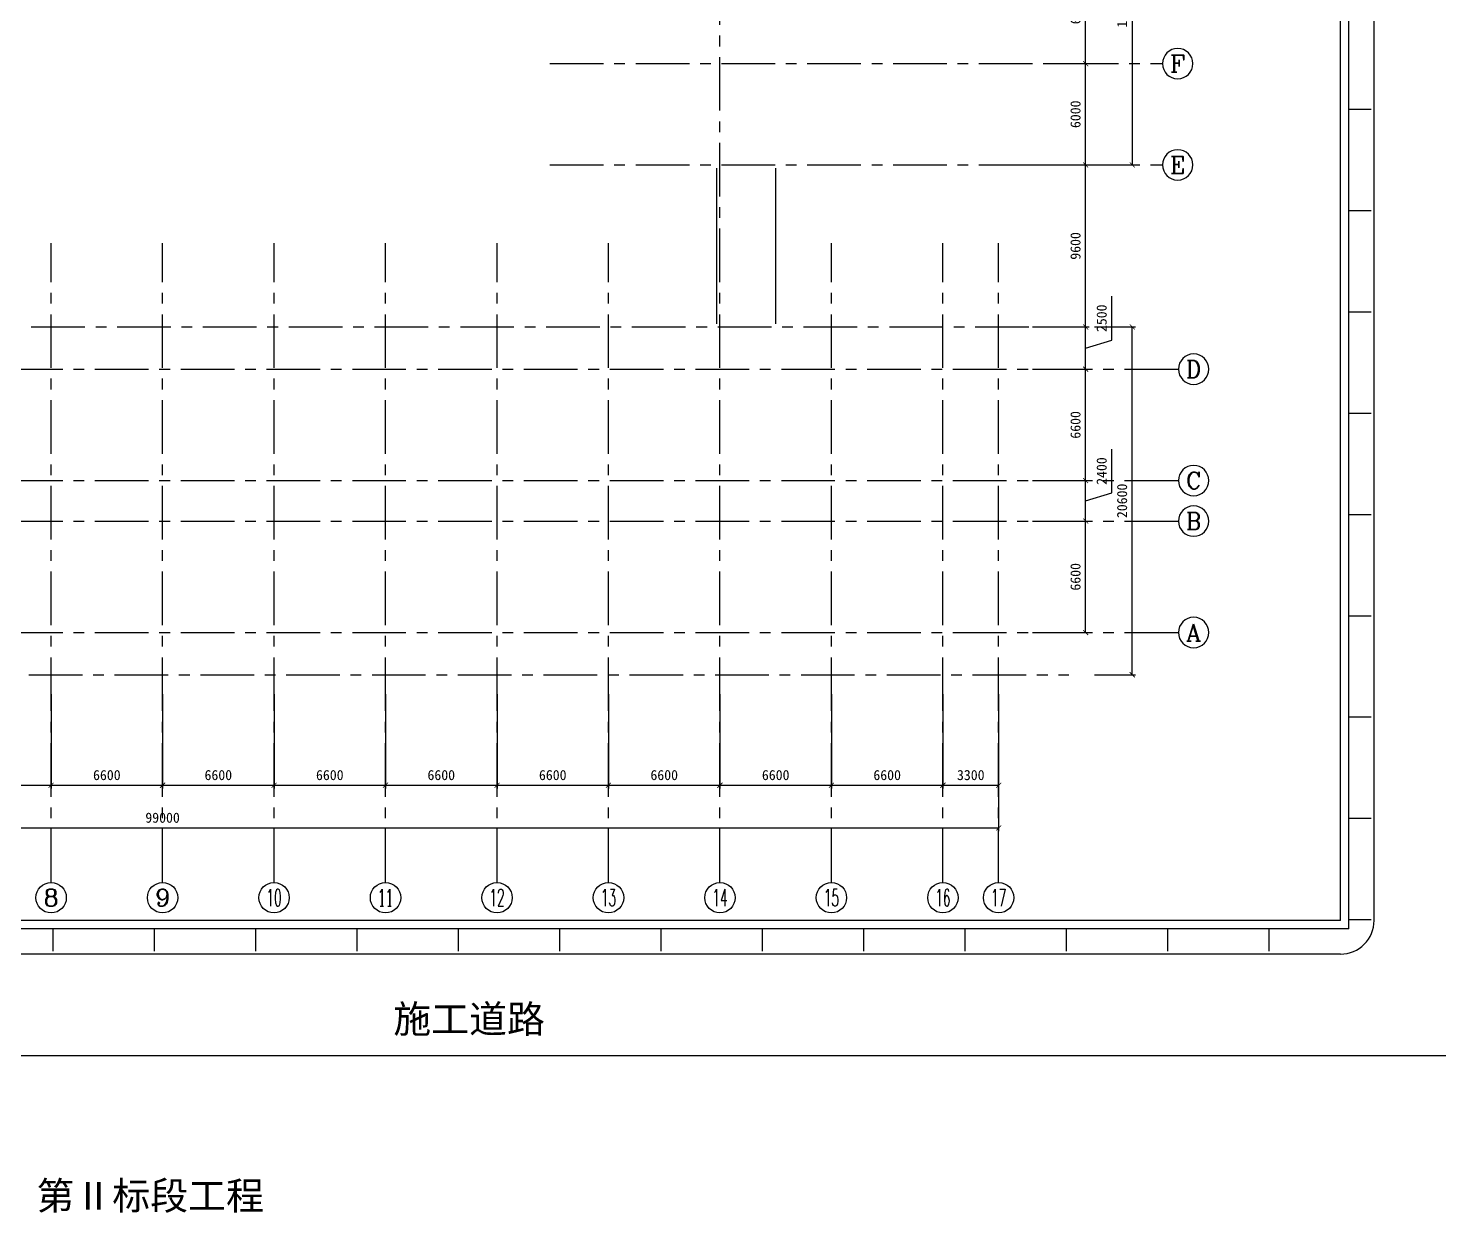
# Model space of a CAD drawing. Extents: x -738708 to 1376724, y 0 to 1572010.
# Drawn here: x 528374 to 611889, y 1425686 to 1495858 of the extents above; entities that cross this region are included whole.
import ezdxf
from ezdxf.enums import TextEntityAlignment as Align

# ---------------------------------------------------------------- set-up
doc = ezdxf.new("R2010")
doc.units = 0
doc.linetypes.add('CENTER', pattern=[50.8, 31.75, -6.35, 6.35, -6.35])
doc.layers.get('0').update_dxf_attribs({"linetype": 'CONTINUOUS'})
doc.layers.get('DEFPOINTS').update_dxf_attribs({"linetype": 'CONTINUOUS'})
for name, color, linetype in [('AXIS', 7, 'CONTINUOUS'), ('围墙', 7, 'CONTINUOUS'), ('墙基线', 7, 'CONTINUOUS'), ('标注', 7, 'CONTINUOUS'), ('轴线', 1, 'CENTER'), ('轴线号', 7, 'CONTINUOUS'), ('道路', 8, 'CONTINUOUS')]:
    doc.layers.add(name, color=color, linetype=linetype)
doc.styles.add('COMPLEX', font='COMPLEX')
doc.styles.add('文字', font='SimSun.ttf')
doc.dimstyles.new('ISO-25', dxfattribs={"dimtxt": 600, "dimasz": 300, "dimexe": 200, "dimexo": 2000, "dimgap": 300, "dimtad": 1, "dimdec": 0, "dimtxsty": 'STANDARD', "dimblk": 'ARCHTICK', "dimcen": 2.5, "dimazin": 3, "dimtfac": 1, "dimtdec": 0, "dimtmove": 0, "dimatfit": 3})

# ---------------------------------------------------------------- blocks, each defined once
blk = doc.blocks.new('_ARCHTICK')
at = {"color": 0, "linetype": 'BYBLOCK', "const_width": 0.15}
blk.add_lwpolyline([(-0.5, -0.5), (0.5, 0.5)], dxfattribs=at)
blk = doc.blocks.new('*D331')
at = {"layer": 'DEFPOINTS', "color": 0}
for p in [(523130, 1458408), (529730, 1458408), (529730, 1451014)]:
    blk.add_point(p, dxfattribs=at)
at = {"layer": '标注', "color": 0}
for p, q in [((523130, 1456408), (523130, 1450814)), ((529730, 1456408), (529730, 1450814)), ((523130, 1451014), (529730, 1451014))]:
    blk.add_line(p, q, dxfattribs=at)
at = {"layer": '标注', "color": 0, "xscale": 300, "yscale": 300, "zscale": 300, "rotation": 180}
blk.add_blockref('_ARCHTICK', (523130, 1451014), dxfattribs=at)
at = {"layer": '标注', "color": 0, "xscale": 300, "yscale": 300, "zscale": 300}
blk.add_blockref('_ARCHTICK', (529730, 1451014), dxfattribs=at)
at = {"layer": '标注', "color": 0, "insert": (526430, 1451614), "char_height": 600, "attachment_point": 5}
blk.add_mtext('6600', dxfattribs=at)
blk = doc.blocks.new('*D332')
at = {"layer": 'DEFPOINTS', "color": 0}
for p in [(529730, 1458408), (536330, 1458408), (536330, 1451014)]:
    blk.add_point(p, dxfattribs=at)
at = {"layer": '标注', "color": 0}
for p, q in [((529730, 1456408), (529730, 1450814)), ((536330, 1456408), (536330, 1450814)), ((529730, 1451014), (536330, 1451014))]:
    blk.add_line(p, q, dxfattribs=at)
at = {"layer": '标注', "color": 0, "xscale": 300, "yscale": 300, "zscale": 300, "rotation": 180}
blk.add_blockref('_ARCHTICK', (529730, 1451014), dxfattribs=at)
at = {"layer": '标注', "color": 0, "xscale": 300, "yscale": 300, "zscale": 300}
blk.add_blockref('_ARCHTICK', (536330, 1451014), dxfattribs=at)
at = {"layer": '标注', "color": 0, "insert": (533030, 1451614), "char_height": 600, "attachment_point": 5}
blk.add_mtext('6600', dxfattribs=at)
blk = doc.blocks.new('*D333')
at = {"layer": 'DEFPOINTS', "color": 0}
for p in [(536330, 1458408), (542930, 1458408), (542930, 1451014)]:
    blk.add_point(p, dxfattribs=at)
at = {"layer": '标注', "color": 0}
for p, q in [((536330, 1456408), (536330, 1450814)), ((542930, 1456408), (542930, 1450814)), ((536330, 1451014), (542930, 1451014))]:
    blk.add_line(p, q, dxfattribs=at)
at = {"layer": '标注', "color": 0, "xscale": 300, "yscale": 300, "zscale": 300, "rotation": 180}
blk.add_blockref('_ARCHTICK', (536330, 1451014), dxfattribs=at)
at = {"layer": '标注', "color": 0, "xscale": 300, "yscale": 300, "zscale": 300}
blk.add_blockref('_ARCHTICK', (542930, 1451014), dxfattribs=at)
at = {"layer": '标注', "color": 0, "insert": (539630, 1451614), "char_height": 600, "attachment_point": 5}
blk.add_mtext('6600', dxfattribs=at)
blk = doc.blocks.new('*D334')
at = {"layer": 'DEFPOINTS', "color": 0}
for p in [(542930, 1458408), (549530, 1458408), (549530, 1451014)]:
    blk.add_point(p, dxfattribs=at)
at = {"layer": '标注', "color": 0}
for p, q in [((542930, 1456408), (542930, 1450814)), ((549530, 1456408), (549530, 1450814)), ((542930, 1451014), (549530, 1451014))]:
    blk.add_line(p, q, dxfattribs=at)
at = {"layer": '标注', "color": 0, "xscale": 300, "yscale": 300, "zscale": 300, "rotation": 180}
blk.add_blockref('_ARCHTICK', (542930, 1451014), dxfattribs=at)
at = {"layer": '标注', "color": 0, "xscale": 300, "yscale": 300, "zscale": 300}
blk.add_blockref('_ARCHTICK', (549530, 1451014), dxfattribs=at)
at = {"layer": '标注', "color": 0, "insert": (546230, 1451614), "char_height": 600, "attachment_point": 5}
blk.add_mtext('6600', dxfattribs=at)
blk = doc.blocks.new('*D335')
at = {"layer": 'DEFPOINTS', "color": 0}
for p in [(549530, 1458408), (556130, 1458408), (556130, 1451014)]:
    blk.add_point(p, dxfattribs=at)
at = {"layer": '标注', "color": 0}
for p, q in [((549530, 1456408), (549530, 1450814)), ((556130, 1456408), (556130, 1450814)), ((549530, 1451014), (556130, 1451014))]:
    blk.add_line(p, q, dxfattribs=at)
at = {"layer": '标注', "color": 0, "xscale": 300, "yscale": 300, "zscale": 300, "rotation": 180}
blk.add_blockref('_ARCHTICK', (549530, 1451014), dxfattribs=at)
at = {"layer": '标注', "color": 0, "xscale": 300, "yscale": 300, "zscale": 300}
blk.add_blockref('_ARCHTICK', (556130, 1451014), dxfattribs=at)
at = {"layer": '标注', "color": 0, "insert": (552830, 1451614), "char_height": 600, "attachment_point": 5}
blk.add_mtext('6600', dxfattribs=at)
blk = doc.blocks.new('*D336')
at = {"layer": 'DEFPOINTS', "color": 0}
for p in [(556130, 1458408), (562730, 1458408), (562730, 1451014)]:
    blk.add_point(p, dxfattribs=at)
at = {"layer": '标注', "color": 0}
for p, q in [((556130, 1456408), (556130, 1450814)), ((562730, 1456408), (562730, 1450814)), ((556130, 1451014), (562730, 1451014))]:
    blk.add_line(p, q, dxfattribs=at)
at = {"layer": '标注', "color": 0, "xscale": 300, "yscale": 300, "zscale": 300, "rotation": 180}
blk.add_blockref('_ARCHTICK', (556130, 1451014), dxfattribs=at)
at = {"layer": '标注', "color": 0, "xscale": 300, "yscale": 300, "zscale": 300}
blk.add_blockref('_ARCHTICK', (562730, 1451014), dxfattribs=at)
at = {"layer": '标注', "color": 0, "insert": (559430, 1451614), "char_height": 600, "attachment_point": 5}
blk.add_mtext('6600', dxfattribs=at)
blk = doc.blocks.new('*D337')
at = {"layer": 'DEFPOINTS', "color": 0}
for p in [(562730, 1458408), (569330, 1458408), (569330, 1451014)]:
    blk.add_point(p, dxfattribs=at)
at = {"layer": '标注', "color": 0}
for p, q in [((562730, 1456408), (562730, 1450814)), ((569330, 1456408), (569330, 1450814)), ((562730, 1451014), (569330, 1451014))]:
    blk.add_line(p, q, dxfattribs=at)
at = {"layer": '标注', "color": 0, "xscale": 300, "yscale": 300, "zscale": 300, "rotation": 180}
blk.add_blockref('_ARCHTICK', (562730, 1451014), dxfattribs=at)
at = {"layer": '标注', "color": 0, "xscale": 300, "yscale": 300, "zscale": 300}
blk.add_blockref('_ARCHTICK', (569330, 1451014), dxfattribs=at)
at = {"layer": '标注', "color": 0, "insert": (566030, 1451614), "char_height": 600, "attachment_point": 5}
blk.add_mtext('6600', dxfattribs=at)
blk = doc.blocks.new('*D338')
at = {"layer": 'DEFPOINTS', "color": 0}
for p in [(569330, 1458408), (575930, 1458408), (575930, 1451014)]:
    blk.add_point(p, dxfattribs=at)
at = {"layer": '标注', "color": 0}
for p, q in [((569330, 1456408), (569330, 1450814)), ((575930, 1456408), (575930, 1450814)), ((569330, 1451014), (575930, 1451014))]:
    blk.add_line(p, q, dxfattribs=at)
at = {"layer": '标注', "color": 0, "xscale": 300, "yscale": 300, "zscale": 300, "rotation": 180}
blk.add_blockref('_ARCHTICK', (569330, 1451014), dxfattribs=at)
at = {"layer": '标注', "color": 0, "xscale": 300, "yscale": 300, "zscale": 300}
blk.add_blockref('_ARCHTICK', (575930, 1451014), dxfattribs=at)
at = {"layer": '标注', "color": 0, "insert": (572630, 1451614), "char_height": 600, "attachment_point": 5}
blk.add_mtext('6600', dxfattribs=at)
blk = doc.blocks.new('*D339')
at = {"layer": 'DEFPOINTS', "color": 0}
for p in [(575930, 1458408), (582530, 1458408), (582530, 1451014)]:
    blk.add_point(p, dxfattribs=at)
at = {"layer": '标注', "color": 0}
for p, q in [((575930, 1456408), (575930, 1450814)), ((582530, 1456408), (582530, 1450814)), ((575930, 1451014), (582530, 1451014))]:
    blk.add_line(p, q, dxfattribs=at)
at = {"layer": '标注', "color": 0, "xscale": 300, "yscale": 300, "zscale": 300, "rotation": 180}
blk.add_blockref('_ARCHTICK', (575930, 1451014), dxfattribs=at)
at = {"layer": '标注', "color": 0, "xscale": 300, "yscale": 300, "zscale": 300}
blk.add_blockref('_ARCHTICK', (582530, 1451014), dxfattribs=at)
at = {"layer": '标注', "color": 0, "insert": (579230, 1451614), "char_height": 600, "attachment_point": 5}
blk.add_mtext('6600', dxfattribs=at)
blk = doc.blocks.new('*D340')
at = {"layer": 'DEFPOINTS', "color": 0}
for p in [(582530, 1458408), (585830, 1458408), (585830, 1451014)]:
    blk.add_point(p, dxfattribs=at)
at = {"layer": '标注', "color": 0}
for p, q in [((582530, 1456408), (582530, 1450814)), ((585830, 1456408), (585830, 1450814)), ((582530, 1451014), (585830, 1451014))]:
    blk.add_line(p, q, dxfattribs=at)
at = {"layer": '标注', "color": 0, "xscale": 300, "yscale": 300, "zscale": 300, "rotation": 180}
blk.add_blockref('_ARCHTICK', (582530, 1451014), dxfattribs=at)
at = {"layer": '标注', "color": 0, "xscale": 300, "yscale": 300, "zscale": 300}
blk.add_blockref('_ARCHTICK', (585830, 1451014), dxfattribs=at)
at = {"layer": '标注', "color": 0, "insert": (584180, 1451614), "char_height": 600, "attachment_point": 5}
blk.add_mtext('3300', dxfattribs=at)
blk = doc.blocks.new('*D341')
at = {"layer": 'DEFPOINTS', "color": 0}
for p in [(585830, 1475660), (590981, 1475660), (585830, 1469060)]:
    blk.add_point(p, dxfattribs=at)
at = {"layer": '标注', "color": 0}
for p, q in [((587830, 1475660), (591181, 1475660)), ((590981, 1469060), (590981, 1475660)), ((587830, 1469060), (591181, 1469060))]:
    blk.add_line(p, q, dxfattribs=at)
at = {"layer": '标注', "color": 0, "xscale": 300, "yscale": 300, "zscale": 300}
for p, rotation in [((590981, 1475660), 90), ((590981, 1469060), 270)]:
    blk.add_blockref('_ARCHTICK', p, dxfattribs=dict(at, rotation=rotation))
at = {"layer": '标注', "color": 0, "insert": (590381, 1472360), "char_height": 600, "attachment_point": 5, "rotation": 90}
blk.add_mtext('6600', dxfattribs=at)
blk = doc.blocks.new('*D342')
at = {"layer": 'DEFPOINTS', "color": 0}
for p in [(585830, 1469060), (590981, 1469060), (585830, 1466660)]:
    blk.add_point(p, dxfattribs=at)
at = {"layer": '标注', "color": 0}
for p, q in [((592531, 1468325), (592531, 1470925)), ((587830, 1469060), (591181, 1469060)), ((590981, 1466660), (590981, 1469060)), ((590981, 1467860), (592531, 1468325)), ((587830, 1466660), (591181, 1466660))]:
    blk.add_line(p, q, dxfattribs=at)
at = {"layer": '标注', "color": 0, "xscale": 300, "yscale": 300, "zscale": 300}
for p, rotation in [((590981, 1469060), 90), ((590981, 1466660), 270)]:
    blk.add_blockref('_ARCHTICK', p, dxfattribs=dict(at, rotation=rotation))
at = {"layer": '标注', "color": 0, "insert": (591931, 1469625), "char_height": 600, "attachment_point": 5, "rotation": 90}
blk.add_mtext('2400', dxfattribs=at)
blk = doc.blocks.new('*D343')
at = {"layer": 'DEFPOINTS', "color": 0}
for p in [(585830, 1478160), (590981, 1478160), (585830, 1475660)]:
    blk.add_point(p, dxfattribs=at)
at = {"layer": '标注', "color": 0}
for p, q in [((592531, 1477375), (592531, 1479975)), ((587830, 1478160), (591181, 1478160)), ((590981, 1475660), (590981, 1478160)), ((590981, 1476910), (592531, 1477375)), ((587830, 1475660), (591181, 1475660))]:
    blk.add_line(p, q, dxfattribs=at)
at = {"layer": '标注', "color": 0, "xscale": 300, "yscale": 300, "zscale": 300}
for p, rotation in [((590981, 1478160), 90), ((590981, 1475660), 270)]:
    blk.add_blockref('_ARCHTICK', p, dxfattribs=dict(at, rotation=rotation))
at = {"layer": '标注', "color": 0, "insert": (591931, 1478675), "char_height": 600, "attachment_point": 5, "rotation": 90}
blk.add_mtext('2500', dxfattribs=at)
blk = doc.blocks.new('*D421')
at = {"layer": 'DEFPOINTS', "color": 0}
for p in [(590981, 1493760), (591131, 1493760), (590981, 1487760)]:
    blk.add_point(p, dxfattribs=at)
at = {"layer": '标注', "color": 0}
for p, q in [((589131, 1493760), (590781, 1493760)), ((590981, 1487760), (590981, 1493760)), ((588981, 1487760), (590781, 1487760))]:
    blk.add_line(p, q, dxfattribs=at)
at = {"layer": '标注', "color": 0, "xscale": 300, "yscale": 300, "zscale": 300}
for p, rotation in [((590981, 1493760), 90), ((590981, 1487760), 270)]:
    blk.add_blockref('_ARCHTICK', p, dxfattribs=dict(at, rotation=rotation))
at = {"layer": '标注', "color": 0, "insert": (590381, 1490760), "char_height": 600, "attachment_point": 5, "rotation": 90}
blk.add_mtext('6000', dxfattribs=at)
blk = doc.blocks.new('*D422')
at = {"layer": 'DEFPOINTS', "color": 0}
for p in [(590981, 1500060), (590981, 1500060), (590981, 1493760)]:
    blk.add_point(p, dxfattribs=at)
at = {"layer": '标注', "color": 0}
for p, q in [((588981, 1500060), (590781, 1500060)), ((590981, 1493760), (590981, 1500060)), ((588981, 1493760), (590781, 1493760))]:
    blk.add_line(p, q, dxfattribs=at)
at = {"layer": '标注', "color": 0, "xscale": 300, "yscale": 300, "zscale": 300}
for p, rotation in [((590981, 1500060), 90), ((590981, 1493760), 270)]:
    blk.add_blockref('_ARCHTICK', p, dxfattribs=dict(at, rotation=rotation))
at = {"layer": '标注', "color": 0, "insert": (590381, 1496910), "char_height": 600, "attachment_point": 5, "rotation": 90}
blk.add_mtext('6300', dxfattribs=at)
blk = doc.blocks.new('*D401')
at = {"layer": 'DEFPOINTS', "color": 0}
for p in [(486830, 1453408), (585830, 1453408), (585830, 1448487)]:
    blk.add_point(p, dxfattribs=at)
at = {"layer": '标注', "color": 0}
for p, q in [((486830, 1451408), (486830, 1448287)), ((585830, 1451408), (585830, 1448287)), ((486830, 1448487), (585830, 1448487))]:
    blk.add_line(p, q, dxfattribs=at)
at = {"layer": '标注', "color": 0, "xscale": 300, "yscale": 300, "zscale": 300, "rotation": 180}
blk.add_blockref('_ARCHTICK', (486830, 1448487), dxfattribs=at)
at = {"layer": '标注', "color": 0, "xscale": 300, "yscale": 300, "zscale": 300}
blk.add_blockref('_ARCHTICK', (585830, 1448487), dxfattribs=at)
at = {"layer": '标注', "color": 0, "insert": (536330, 1449087), "char_height": 600, "attachment_point": 5}
blk.add_mtext('99000', dxfattribs=at)
blk = doc.blocks.new('_AXISO')
blk.add_circle((0, 0), 0.5)
at = {"layer": '轴线号', "style": 'COMPLEX', "width": 1.041667}
blk.add_attdef('A', text='', height=0.56, dxfattribs=at).set_placement((-0.25, -0.28), (0.25, -0.28), align=Align.FIT)
blk = doc.blocks.new('*D417')
at = {"layer": 'DEFPOINTS', "color": 0}
for p in [(589505, 1478160), (593740, 1478160), (589505, 1457560)]:
    blk.add_point(p, dxfattribs=at)
at = {"layer": '标注', "color": 0}
for p, q in [((591505, 1478160), (593940, 1478160)), ((593740, 1457560), (593740, 1478160)), ((591505, 1457560), (593940, 1457560))]:
    blk.add_line(p, q, dxfattribs=at)
at = {"layer": '标注', "color": 0, "xscale": 300, "yscale": 300, "zscale": 300}
for p, rotation in [((593740, 1478160), 90), ((593740, 1457560), 270)]:
    blk.add_blockref('_ARCHTICK', p, dxfattribs=dict(at, rotation=rotation))
at = {"layer": '标注', "color": 0, "insert": (593140, 1467860), "char_height": 600, "attachment_point": 5, "rotation": 90}
blk.add_mtext('20600', dxfattribs=at)
blk = doc.blocks.new('*D416')
at = {"layer": 'DEFPOINTS', "color": 0}
for p in [(585830, 1466660), (590981, 1466660), (585830, 1460060)]:
    blk.add_point(p, dxfattribs=at)
at = {"layer": '标注', "color": 0}
for p, q in [((587830, 1466660), (591181, 1466660)), ((590981, 1460060), (590981, 1466660)), ((587830, 1460060), (591181, 1460060))]:
    blk.add_line(p, q, dxfattribs=at)
at = {"layer": '标注', "color": 0, "xscale": 300, "yscale": 300, "zscale": 300}
for p, rotation in [((590981, 1466660), 90), ((590981, 1460060), 270)]:
    blk.add_blockref('_ARCHTICK', p, dxfattribs=dict(at, rotation=rotation))
at = {"layer": '标注', "color": 0, "insert": (590381, 1463360), "char_height": 600, "attachment_point": 5, "rotation": 90}
blk.add_mtext('6600', dxfattribs=at)
blk = doc.blocks.new('*D448')
at = {"layer": 'DEFPOINTS', "color": 0}
for p in [(585830, 1487760), (590981, 1487760), (585830, 1478160)]:
    blk.add_point(p, dxfattribs=at)
at = {"layer": '标注', "color": 0}
for p, q in [((587830, 1487760), (591181, 1487760)), ((590981, 1478160), (590981, 1487760)), ((587830, 1478160), (591181, 1478160))]:
    blk.add_line(p, q, dxfattribs=at)
at = {"layer": '标注', "color": 0, "xscale": 300, "yscale": 300, "zscale": 300}
for p, rotation in [((590981, 1487760), 90), ((590981, 1478160), 270)]:
    blk.add_blockref('_ARCHTICK', p, dxfattribs=dict(at, rotation=rotation))
at = {"layer": '标注', "color": 0, "insert": (590381, 1482960), "char_height": 600, "attachment_point": 5, "rotation": 90}
blk.add_mtext('9600', dxfattribs=at)
blk = doc.blocks.new('*D450')
at = {"layer": 'DEFPOINTS', "color": 0}
for p in [(588981, 1506060), (588981, 1487760), (593740, 1487760)]:
    blk.add_point(p, dxfattribs=at)
at = {"layer": '标注', "color": 0}
for p, q in [((590981, 1506060), (593940, 1506060)), ((593740, 1506060), (593740, 1487760)), ((590981, 1487760), (593940, 1487760))]:
    blk.add_line(p, q, dxfattribs=at)
at = {"layer": '标注', "color": 0, "xscale": 300, "yscale": 300, "zscale": 300}
for p, rotation in [((593740, 1506060), 90), ((593740, 1487760), 270)]:
    blk.add_blockref('_ARCHTICK', p, dxfattribs=dict(at, rotation=rotation))
at = {"layer": '标注', "color": 0, "insert": (593140, 1496910), "char_height": 600, "attachment_point": 5, "rotation": 90}
blk.add_mtext('18300', dxfattribs=at)

msp = doc.modelspace()

# ---------------------------------------------------------------- linework, layer by layer
at = {"layer": '围墙'}
for p, q in [((606061.1, 1443010.4), (606061.1, 1562693.5)), ((606561.1, 1442510.4), (606561.1, 1563201.5)), ((606561.1, 1491056.5), (607881.9, 1491056.5)), ((606561.1, 1485056.5), (607881.9, 1485056.5)), ((606561.1, 1479056.5), (607881.9, 1479056.5)), ((606561.1, 1473056.5), (607881.9, 1473056.5)), ((606561.1, 1467056.5), (607881.9, 1467056.5)), ((606561.1, 1461056.5), (607881.9, 1461056.5)), ((606561.1, 1461056.5), (607881.9, 1461056.5)), ((606561.1, 1455056.5), (607881.9, 1455056.5)), ((606561.1, 1455056.5), (607881.9, 1455056.5)), ((606561.1, 1449056.5), (607881.9, 1449056.5)), ((606561.1, 1449056.5), (607881.9, 1449056.5)), ((606561.1, 1442510.4), (474145.1, 1442510.4)), ((606061.1, 1443010.4), (474645.1, 1443010.4)), ((529853.5, 1441189.7), (529853.5, 1442510.4)), ((535853.5, 1441189.7), (535853.5, 1442510.4)), ((541853.5, 1441189.7), (541853.5, 1442510.4)), ((547853.5, 1441189.7), (547853.5, 1442510.4)), ((553853.5, 1441189.7), (553853.5, 1442510.4)), ((559853.5, 1441189.7), (559853.5, 1442510.4)), ((565853.5, 1441189.7), (565853.5, 1442510.4)), ((571853.5, 1441189.7), (571853.5, 1442510.4)), ((577853.5, 1441189.7), (577853.5, 1442510.4)), ((583853.5, 1441189.7), (583853.5, 1442510.4)), ((589853.5, 1441189.7), (589853.5, 1442510.4)), ((595853.5, 1441189.7), (595853.5, 1442510.4)), ((601853.5, 1441189.7), (601853.5, 1442510.4)), ((606561.1, 1443056.5), (607881.9, 1443056.5)), ((606561.1, 1443056.5), (607881.9, 1443056.5))]:
    msp.add_line(p, q, dxfattribs=at)
at = {"layer": '墙基线'}
for p, q in [((569145.1, 1478345.4), (569145.1, 1487575.4)), ((572630.1, 1478345.4), (572630.1, 1487575.4))]:
    msp.add_line(p, q, dxfattribs=at)
at = {"layer": '轴线', "ltscale": 100}
for p, q in [((569330.1, 1445253.4), (569330.1, 1548471.6)), ((559262.4, 1493760.4), (595530.9, 1493760.4)), ((559262.4, 1487760.4), (595530.9, 1487760.4)), ((529730.1, 1445253.4), (529730.1, 1483124)), ((536330.1, 1445253.4), (536330.1, 1483124)), ((542930.1, 1445253.4), (542930.1, 1483124)), ((549530.1, 1445253.4), (549530.1, 1483124)), ((556130.1, 1445253.4), (556130.1, 1483124)), ((562730.1, 1445253.4), (562730.1, 1483124)), ((575930.1, 1445253.4), (575930.1, 1483124)), ((582530.1, 1445253.4), (582530.1, 1483124)), ((585830.1, 1445253.4), (585830.1, 1483124)), ((482839, 1478160.4), (589928.2, 1478160.4)), ((476444.6, 1475660.4), (596472.7, 1475660.4)), ((476444.6, 1469060.4), (596472.7, 1469060.4)), ((476444.6, 1466660.4), (596472.7, 1466660.4)), ((476444.6, 1460060.4), (596472.7, 1460060.4)), ((482689.7, 1457560.4), (589995, 1457560.4))]:
    msp.add_line(p, q, dxfattribs=at)
at = {"layer": '道路'}
for p, q in [((608061.1, 1443010.4), (608061.1, 1563773.3)), ((606061.1, 1441010.4), (474645.1, 1441010.4)), ((475645.1, 1435010.4), (676025.6, 1435010.4))]:
    msp.add_line(p, q, dxfattribs=at)
msp.add_arc((606061.1, 1443010.4), 2000, 270, 360, dxfattribs=at)

# ---------------------------------------------------------------- block references
at = {"layer": 'AXIS'}
ref = msp.add_blockref('_AXISO', (596430.9, 1493760.4), dxfattribs=dict(at, xscale=-1800, yscale=1800, zscale=1800))
ref.add_attrib('A', 'F', dxfattribs={"layer": '轴线号', "height": 1008, "style": 'COMPLEX', "width": 1.171875}).set_placement((595980.9, 1493256.4), (596880.9, 1493256.4), align=Align.FIT)
ref = msp.add_blockref('_AXISO', (596430.9, 1487760.4), dxfattribs=dict(at, xscale=-1800, yscale=1800, zscale=1800))
ref.add_attrib('A', 'E', dxfattribs={"layer": '轴线号', "height": 1008, "style": 'COMPLEX', "width": 1.171875}).set_placement((595980.9, 1487256.4), (596880.9, 1487256.4), align=Align.FIT)
ref = msp.add_blockref('_AXISO', (597372.7, 1475660.4), dxfattribs=dict(at, xscale=-1800, yscale=1800, zscale=1800))
ref.add_attrib('A', 'D', dxfattribs={"layer": '轴线号', "height": 1008, "style": 'COMPLEX', "width": 1.102941}).set_placement((596922.7, 1475156.4), (597822.7, 1475156.4), align=Align.FIT)
ref = msp.add_blockref('_AXISO', (597372.7, 1469060.4), dxfattribs=dict(at, xscale=-1800, yscale=1800, zscale=1800))
ref.add_attrib('A', 'C', dxfattribs={"layer": '轴线号', "height": 1008, "style": 'COMPLEX', "width": 1.25}).set_placement((596922.7, 1468556.4), (597822.7, 1468556.4), align=Align.FIT)
ref = msp.add_blockref('_AXISO', (597372.7, 1466660.4), dxfattribs=dict(at, xscale=-1800, yscale=1800, zscale=1800))
ref.add_attrib('A', 'B', dxfattribs={"layer": '轴线号', "height": 1008, "style": 'COMPLEX', "width": 1.102941}).set_placement((596922.7, 1466156.4), (597822.7, 1466156.4), align=Align.FIT)
ref = msp.add_blockref('_AXISO', (597372.7, 1460060.4), dxfattribs=dict(at, xscale=-1800, yscale=1800, zscale=1800))
ref.add_attrib('A', 'A', dxfattribs={"layer": '轴线号', "height": 1008, "style": 'COMPLEX', "width": 1.041667}).set_placement((596922.7, 1459556.4), (597822.7, 1459556.4), align=Align.FIT)
ref = msp.add_blockref('_AXISO', (529730.1, 1444353.4), dxfattribs=dict(at, xscale=1800, yscale=1800, zscale=1800))
ref.add_attrib('A', '8', dxfattribs={"layer": '轴线号', "height": 1008, "style": 'COMPLEX', "width": 1.339286}).set_placement((529280.1, 1443849.4), (530180.1, 1443849.4), align=Align.FIT)
ref = msp.add_blockref('_AXISO', (536330.1, 1444353.4), dxfattribs=dict(at, xscale=1800, yscale=1800, zscale=1800))
ref.add_attrib('A', '9', dxfattribs={"layer": '轴线号', "height": 1008, "style": 'COMPLEX', "width": 1.339286}).set_placement((535880.1, 1443849.4), (536780.1, 1443849.4), align=Align.FIT)
ref = msp.add_blockref('_AXISO', (542930.1, 1444353.4), dxfattribs=dict(at, xscale=1800, yscale=1800, zscale=1800))
ref.add_attrib('A', '10', dxfattribs={"layer": '轴线号', "height": 1008, "style": 'COMPLEX', "width": 0.646552}).set_placement((542480.1, 1443849.4), (543380.1, 1443849.4), align=Align.FIT)
ref = msp.add_blockref('_AXISO', (549530.1, 1444353.4), dxfattribs=dict(at, xscale=1800, yscale=1800, zscale=1800))
ref.add_attrib('A', '11', dxfattribs={"layer": '轴线号', "height": 1008, "style": 'COMPLEX', "width": 0.78125}).set_placement((549080.1, 1443849.4), (549980.1, 1443849.4), align=Align.FIT)
ref = msp.add_blockref('_AXISO', (556130.1, 1444353.4), dxfattribs=dict(at, xscale=1800, yscale=1800, zscale=1800))
ref.add_attrib('A', '12', dxfattribs={"layer": '轴线号', "height": 1008, "style": 'COMPLEX', "width": 0.646552}).set_placement((555680.1, 1443849.4), (556580.1, 1443849.4), align=Align.FIT)
ref = msp.add_blockref('_AXISO', (562730.1, 1444353.4), dxfattribs=dict(at, xscale=1800, yscale=1800, zscale=1800))
ref.add_attrib('A', '13', dxfattribs={"layer": '轴线号', "height": 1008, "style": 'COMPLEX', "width": 0.646552}).set_placement((562280.1, 1443849.4), (563180.1, 1443849.4), align=Align.FIT)
ref = msp.add_blockref('_AXISO', (569330.1, 1444353.4), dxfattribs=dict(at, xscale=1800, yscale=1800, zscale=1800))
ref.add_attrib('A', '14', dxfattribs={"layer": '轴线号', "height": 1008, "style": 'COMPLEX', "width": 0.604839}).set_placement((568880.1, 1443849.4), (569780.1, 1443849.4), align=Align.FIT)
ref = msp.add_blockref('_AXISO', (575930.1, 1444353.4), dxfattribs=dict(at, xscale=1800, yscale=1800, zscale=1800))
ref.add_attrib('A', '15', dxfattribs={"layer": '轴线号', "height": 1008, "style": 'COMPLEX', "width": 0.646552}).set_placement((575480.1, 1443849.4), (576380.1, 1443849.4), align=Align.FIT)
ref = msp.add_blockref('_AXISO', (582530.1, 1444353.4), dxfattribs=dict(at, xscale=1800, yscale=1800, zscale=1800))
ref.add_attrib('A', '16', dxfattribs={"layer": '轴线号', "height": 1008, "style": 'COMPLEX', "width": 0.646552}).set_placement((582080.1, 1443849.4), (582980.1, 1443849.4), align=Align.FIT)
ref = msp.add_blockref('_AXISO', (585830.1, 1444353.4), dxfattribs=dict(at, xscale=1800, yscale=1800, zscale=1800))
ref.add_attrib('A', '17', dxfattribs={"layer": '轴线号', "height": 1008, "style": 'COMPLEX', "width": 0.646552}).set_placement((585380.1, 1443849.4), (586280.1, 1443849.4), align=Align.FIT)

# ---------------------------------------------------------------- texts
at = {"linetype": 'CENTER', "style": '文字'}
for s, p in [('施工道路', (549988.4, 1436342.5)), ('第Ⅱ标段工程', (528862.8, 1425874.5))]:
    msp.add_text(s, height=1645.59, dxfattribs=at).set_placement(p)

# ---------------------------------------------------------------- dimensions: what is measured, and where the dimension line sits
at = {"layer": '标注'}
for base, p1, p2, picture, middle in [((593739.8, 1487760.4), (588980.7, 1506060.4), (588980.7, 1487760.4), '*D450', (593139.8, 1496910.4)), ((590980.7, 1487760.4), (585830.1, 1478160.4), (585830.1, 1487760.4), '*D448', (590380.7, 1482960.4)), ((593739.8, 1478160.4), (589505.4, 1457560.4), (589505.4, 1478160.4), '*D417', (593139.8, 1467860.4)), ((590980.7, 1466660.4), (585830.1, 1460060.4), (585830.1, 1466660.4), '*D416', (590380.7, 1463360.4))]:
    dim = msp.add_linear_dim(base=base, p1=p1, p2=p2, angle=90, dimstyle='ISO-25', dxfattribs=at)
    dim.commit()
    dim.dimension.update_dxf_attribs({"geometry": picture, "text_midpoint": middle})
for base, p1, p2, picture, middle in [((590980.7, 1500060.4), (590980.7, 1493760.4), (590980.7, 1500060.4), '*D422', (590380.7, 1496910.4)), ((590980.7, 1493760.4), (590980.7, 1487760.4), (591130.7, 1493760.4), '*D421', (590380.7, 1490760.4)), ((590980.7, 1478160.4), (585830.1, 1475660.4), (585830.1, 1478160.4), '*D343', (591930.7, 1477675.4)), ((590980.7, 1475660.4), (585830.1, 1469060.4), (585830.1, 1475660.4), '*D341', (590380.7, 1472360.4)), ((590980.7, 1469060.4), (585830.1, 1466660.4), (585830.1, 1469060.4), '*D342', (591930.7, 1468625.4))]:
    dim = msp.add_linear_dim(base=base, p1=p1, p2=p2, angle=90, dimstyle='ISO-25', override={"dimtmove": 1}, dxfattribs=at)
    dim.commit()
    dim.dimension.update_dxf_attribs({"geometry": picture, "text_midpoint": middle})
for base, p1, p2, picture, middle in [((529730.1, 1451013.6), (523130.1, 1458408.2), (529730.1, 1458408.2), '*D331', (526430.1, 1451613.6)), ((536330.1, 1451013.6), (529730.1, 1458408.2), (536330.1, 1458408.2), '*D332', (533030.1, 1451613.6)), ((542930.1, 1451013.6), (536330.1, 1458408.2), (542930.1, 1458408.2), '*D333', (539630.1, 1451613.6)), ((549530.1, 1451013.6), (542930.1, 1458408.2), (549530.1, 1458408.2), '*D334', (546230.1, 1451613.6)), ((556130.1, 1451013.6), (549530.1, 1458408.2), (556130.1, 1458408.2), '*D335', (552830.1, 1451613.6)), ((562730.1, 1451013.6), (556130.1, 1458408.2), (562730.1, 1458408.2), '*D336', (559430.1, 1451613.6)), ((569330.1, 1451013.6), (562730.1, 1458408.2), (569330.1, 1458408.2), '*D337', (566030.1, 1451613.6)), ((575930.1, 1451013.6), (569330.1, 1458408.2), (575930.1, 1458408.2), '*D338', (572630.1, 1451613.6)), ((582530.1, 1451013.6), (575930.1, 1458408.2), (582530.1, 1458408.2), '*D339', (579230.1, 1451613.6)), ((585830.1, 1451013.6), (582530.1, 1458408.2), (585830.1, 1458408.2), '*D340', (584180.1, 1451613.6))]:
    dim = msp.add_linear_dim(base=base, p1=p1, p2=p2, dimstyle='ISO-25', override={"dimtmove": 1}, dxfattribs=at)
    dim.commit()
    dim.dimension.update_dxf_attribs({"geometry": picture, "text_midpoint": middle})
dim = msp.add_linear_dim(base=(585830.1, 1448487.5), p1=(486830.1, 1453408.2), p2=(585830.1, 1453408.2), dimstyle='ISO-25', dxfattribs=at)
dim.commit()
dim.dimension.update_dxf_attribs({"geometry": '*D401', "text_midpoint": (536330.1, 1449087.5)})

doc.saveas('drawing.dxf')
